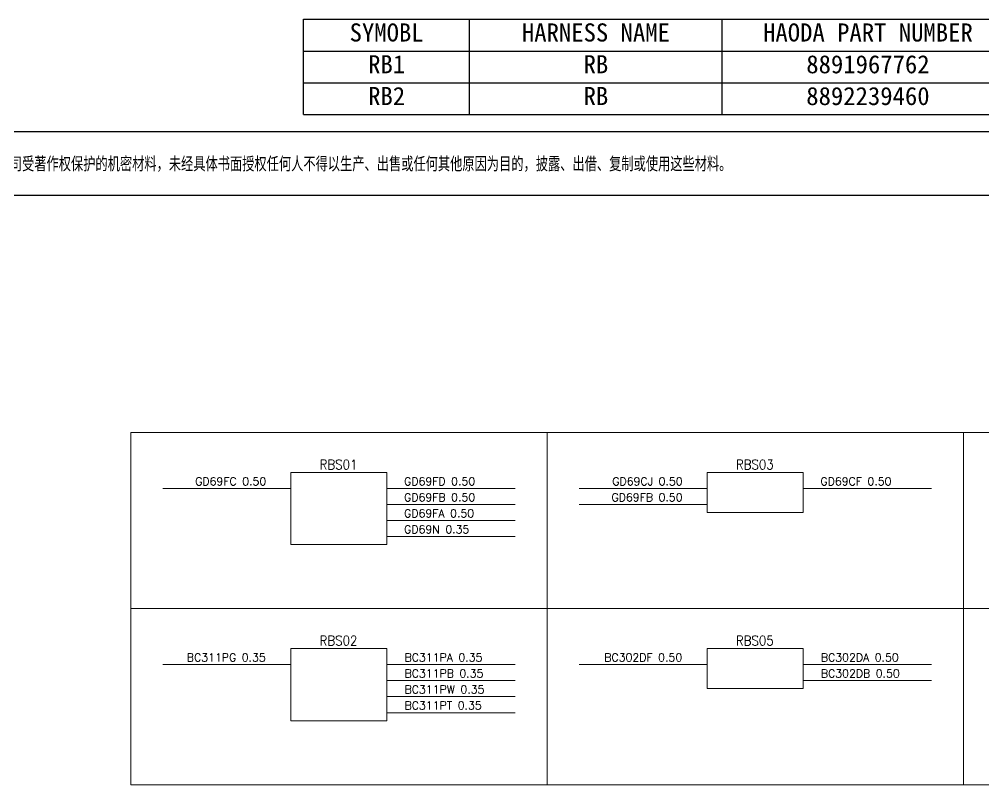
# Model space of a CAD drawing. Header units: inches. Extents: x 47316 to 59086, y 3141 to 11743.
# Drawn here: x 51035.4 to 51336.5, y 3141 to 3380.1 of the extents above; entities that cross this region are included whole.
import ezdxf
from ezdxf.enums import TextEntityAlignment as Align

# ---------------------------------------------------------------- set-up
doc = ezdxf.new("R2010")
doc.units = ezdxf.units.IN
doc.header["$MEASUREMENT"] = 0
doc.styles.add('COOL-仿宋', font='simfang.ttf')
doc.styles.add('MtX_SimSun', font='')
doc.styles.get("Standard").update_dxf_attribs({"font": ''})
doc.styles.get('MtX_SimSun').set_extended_font_data('SimSun')
doc.styles.get('Standard').set_extended_font_data('SimSun')

msp = doc.modelspace()

# ---------------------------------------------------------------- linework, layer by layer
at = {"color": 0, "lineweight": -3}
for p, q in [((51124.17, 3350.34), (51124.17, 3380.13)), ((51124.17, 3380.13), (51685.63, 3380.13)), ((51176.02, 3350.34), (51176.02, 3380.13)), ((51254.89, 3350.34), (51254.89, 3380.13)), ((51124.17, 3370.2), (51685.63, 3370.2)), ((51124.17, 3360.27), (51685.63, 3360.27)), ((51124.17, 3350.34), (51685.63, 3350.34)), ((50282.93, 3345.09), (51503.93, 3345.09)), ((50282.93, 3345.09), (51924.93, 3345.09)), ((51944.93, 3325.09), (50262.93, 3325.09))]:
    msp.add_line(p, q, dxfattribs=at)
at = {"color": 7, "linetype": 'Continuous', "lineweight": 15}
for p, q in [((51080.2, 3233.55), (51120.2, 3233.55)), ((51150.2, 3233.55), (51190.2, 3233.55)), ((51210.2, 3233.55), (51250.2, 3233.55)), ((51280.2, 3233.55), (51320.2, 3233.55)), ((51150.2, 3228.55), (51190.2, 3228.55)), ((51210.2, 3228.55), (51250.2, 3228.55)), ((51150.2, 3223.55), (51190.2, 3223.55)), ((51150.2, 3218.55), (51190.2, 3218.55)), ((51080.2, 3178.55), (51120.2, 3178.55)), ((51150.2, 3178.55), (51190.2, 3178.55)), ((51210.2, 3178.55), (51250.2, 3178.55)), ((51280.2, 3178.55), (51320.2, 3178.55)), ((51150.2, 3173.55), (51190.2, 3173.55)), ((51280.2, 3173.55), (51320.2, 3173.55)), ((51150.2, 3168.55), (51190.2, 3168.55)), ((51150.2, 3163.55), (51190.2, 3163.55))]:
    msp.add_line(p, q, dxfattribs=at)
for points in [[(51070.2, 3251.05), (51070.2, 3196.05), (51200.2, 3196.05), (51200.2, 3251.05)], [(51070.2, 3251.05), (51070.2, 3196.05), (51200.2, 3196.05), (51200.2, 3251.05)], [(51200.2, 3251.05), (51200.2, 3196.05), (51330.2, 3196.05), (51330.2, 3251.05)], [(51330.2, 3251.05), (51330.2, 3196.05), (51460.2, 3196.05), (51460.2, 3251.05)], [(51120.2, 3238.55), (51120.2, 3216.05), (51150.2, 3216.05), (51150.2, 3238.55)], [(51250.2, 3238.55), (51250.2, 3226.05), (51280.2, 3226.05), (51280.2, 3238.55)], [(51070.2, 3196.05), (51070.2, 3141.05), (51200.2, 3141.05), (51200.2, 3196.05)], [(51200.2, 3196.05), (51200.2, 3141.05), (51330.2, 3141.05), (51330.2, 3196.05)], [(51330.2, 3196.05), (51330.2, 3141.05), (51460.2, 3141.05), (51460.2, 3196.05)], [(51120.2, 3183.55), (51120.2, 3161.05), (51150.2, 3161.05), (51150.2, 3183.55)], [(51250.2, 3183.55), (51250.2, 3171.05), (51280.2, 3171.05), (51280.2, 3183.55)]]:
    msp.add_lwpolyline(points, close=True, dxfattribs=at)

# ---------------------------------------------------------------- texts
at = {"color": 0, "lineweight": -3, "style": 'COOL-仿宋'}
for s, height, p in [('SYMOBL', 5.662, (51150.1, 3373.18)), ('HARNESS NAME', 5.6624, (51215.45, 3373.18)), ('HAODA PART NUMBER', 5.6624, (51300.39, 3373.18)), ('RB1', 5.662, (51150.1, 3363.25)), ('RB', 5.662, (51215.45, 3363.25)), ('8891967762', 5.662, (51300.39, 3363.25)), ('RB2', 5.662, (51150.1, 3353.33)), ('RB', 5.662, (51215.45, 3353.33)), ('8892239460', 5.662, (51300.39, 3353.33))]:
    msp.add_text(s, height=height, dxfattribs=at).set_placement(p, align=Align.CENTER)
at = {"color": 0, "lineweight": -3, "style": 'MtX_SimSun', "width": 0.7}
msp.add_text('此图表和这里任何其他信息，都是吉利汽车研究院有限公司受著作权保护的机密材料，未经具体书面授权任何人不得以生产、出售或任何其他原因为目的，披露、出借、复制或使用这些材料。', height=4, dxfattribs=at).set_placement((50936.95, 3333.03))
at = {"color": 7, "linetype": 'Continuous', "lineweight": 15, "attachment_point": 1}
for s, insert, char_height, width in [('\\Fromans.shx;\\W0.9000000000;\\T1.0000000000;\\o\\lRBS01', (51129.16, 3242.55), 3, 13.1143), ('\\Fromans.shx;\\W0.9000000000;\\T1.0000000000;\\o\\lRBS03', (51259.16, 3242.55), 3, 13.1143), ('\\Fromans.shx;\\W1.0000000000;\\T1.0000000000;\\o\\lGD69FC 0.50 ', (51090.32, 3237.05), 2.5, 27.7381), ('\\Fromans.shx;\\W1.0000000000;\\T1.0000000000;\\o\\lGD69FD 0.50 ', (51155.56, 3237.05), 2.5, 27.7381), ('\\Fromans.shx;\\W1.0000000000;\\T1.0000000000;\\o\\lGD69CJ 0.50 ', (51220.56, 3237.05), 2.5, 27.5), ('\\Fromans.shx;\\W1.0000000000;\\T1.0000000000;\\o\\lGD69CF 0.50 ', (51285.56, 3237.05), 2.5, 27.7381), ('\\Fromans.shx;\\W1.0000000000;\\T1.0000000000;\\o\\lGD69FB 0.50 ', (51155.56, 3232.05), 2.5, 27.7381), ('\\Fromans.shx;\\W1.0000000000;\\T1.0000000000;\\o\\lGD69FB 0.50 ', (51220.32, 3232.05), 2.5, 27.7381), ('\\Fromans.shx;\\W1.0000000000;\\T1.0000000000;\\o\\lGD69FA 0.50 ', (51155.56, 3227.05), 2.5, 27.381), ('\\Fromans.shx;\\W1.0000000000;\\T1.0000000000;\\o\\lGD69N 0.35 ', (51155.56, 3222.05), 2.5, 25.7143), ('\\Fromans.shx;\\W0.9000000000;\\T1.0000000000;\\o\\lRBS02', (51129.16, 3187.55), 3, 13.1143), ('\\Fromans.shx;\\W0.9000000000;\\T1.0000000000;\\o\\lRBS05', (51259.16, 3187.55), 3, 13.1143), ('\\Fromans.shx;\\W1.0000000000;\\T1.0000000000;\\o\\lBC311PG 0.35 ', (51087.7, 3182.05), 2.5, 30.4762), ('\\Fromans.shx;\\W1.0000000000;\\T1.0000000000;\\o\\lBC311PA 0.35 ', (51155.68, 3182.05), 2.5, 30.119), ('\\Fromans.shx;\\W1.0000000000;\\T1.0000000000;\\o\\lBC302DF 0.50 ', (51218.06, 3182.05), 2.5, 30.119), ('\\Fromans.shx;\\W1.0000000000;\\T1.0000000000;\\o\\lBC302DA 0.50 ', (51285.68, 3182.05), 2.5, 30.119), ('\\Fromans.shx;\\W1.0000000000;\\T1.0000000000;\\o\\lBC311PB 0.35 ', (51155.68, 3177.05), 2.5, 30.4762), ('\\Fromans.shx;\\W1.0000000000;\\T1.0000000000;\\o\\lBC302DB 0.50 ', (51285.68, 3177.05), 2.5, 30.4762), ('\\Fromans.shx;\\W1.0000000000;\\T1.0000000000;\\o\\lBC311PW 0.35 ', (51155.68, 3172.05), 2.5, 30.8333), ('\\Fromans.shx;\\W1.0000000000;\\T1.0000000000;\\o\\lBC311PT 0.35 ', (51155.68, 3167.05), 2.5, 29.881)]:
    msp.add_mtext(s, dxfattribs=dict(at, insert=insert, char_height=char_height, width=width))

doc.saveas('drawing.dxf')
